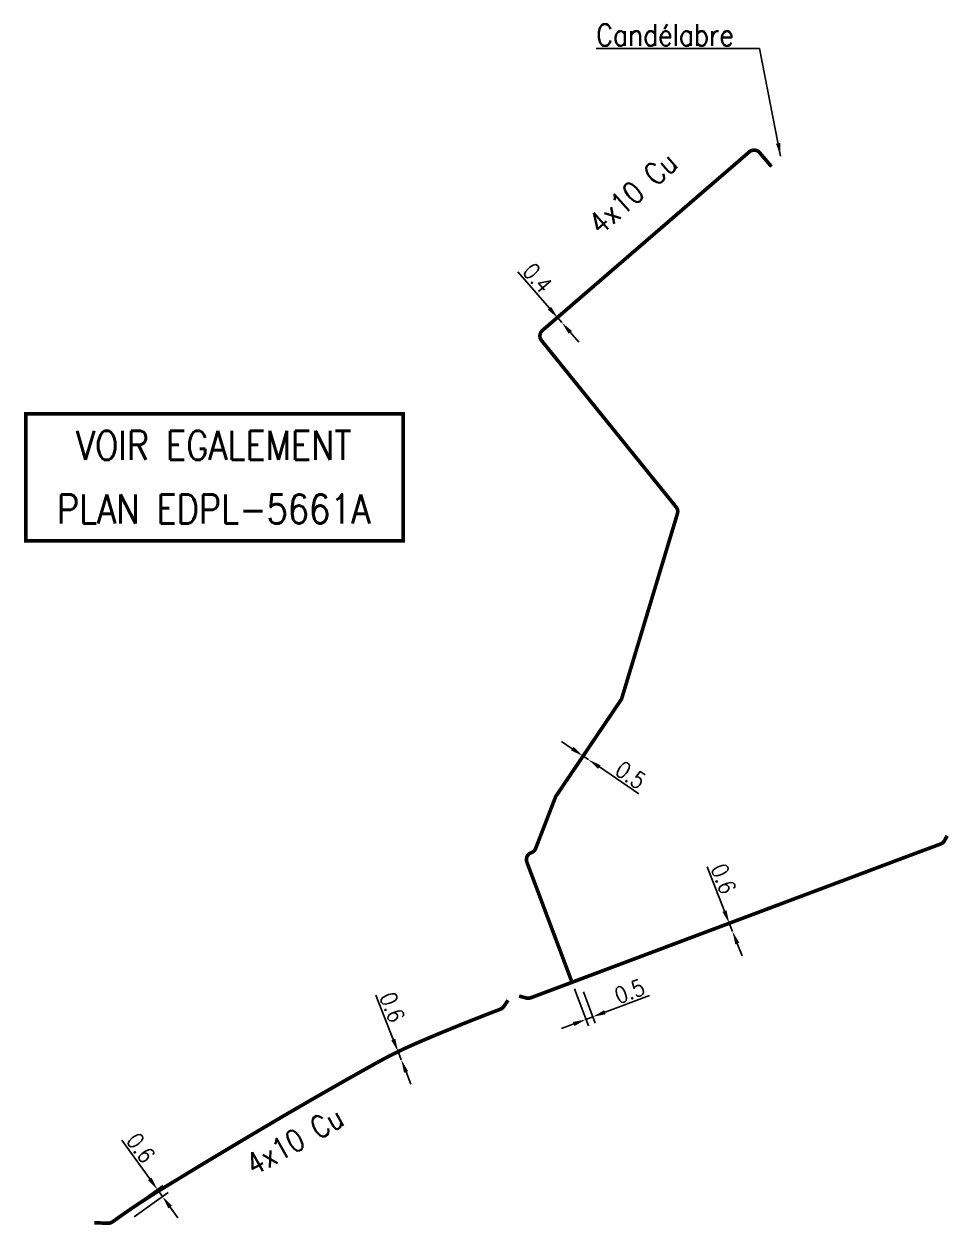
# Model space of a CAD drawing. Header units: millimetres. Extents: x 257036 to 257983, y 144000 to 144707.
# Drawn here: x 257442.1 to 257505.7, y 144000 to 144082.6 of the extents above; entities that cross this region are included whole.
import ezdxf
from ezdxf.enums import TextEntityAlignment as Align

# ---------------------------------------------------------------- set-up
doc = ezdxf.new("R2010")
doc.units = ezdxf.units.MM
doc.header["$PDMODE"] = 34
doc.linetypes.add('E_ST_Cu', pattern=[2000, 1000, 1000])
doc.layers.get('DEFPOINTS').update_dxf_attribs({"linetype": 'CONTINUOUS'})
doc.layers.add('E_110', color=1, linetype='CONTINUOUS')
doc.layers.add('E_900', color=7, linetype='CONTINUOUS')
doc.styles.get("Standard").update_dxf_attribs({"font": 'romans.shx', "width": 0.85})
doc.dimstyles.get("Standard").update_dxf_attribs({"dimtxt": 1.5, "dimasz": 1.2, "dimexe": 0.625, "dimexo": 0.625, "dimgap": 0.25, "dimtad": 1, "dimdec": 1, "dimzin": 0, "dimdsep": 46, "dimtxsty": 'Standard', "dimcen": -0.5, "dimadec": 0, "dimazin": 0, "dimtfac": 1, "dimtdec": 1, "dimtmove": 0, "dimatfit": 3, "dimfxl": 1, "dimtolj": 1, "dimtzin": 0, "dimarcsym": 0})

# ---------------------------------------------------------------- blocks, each defined once
blk = doc.blocks.new('*D1')
at = {"layer": 'DEFPOINTS', "color": 0, "linetype": 'Continuous'}
for p in [(257479.819, 144016.724), (257480.438, 144016.496), (257481.245, 144014.348)]:
    blk.add_point(p, dxfattribs=at)
at = {"layer": 'E_110', "color": 0, "linetype": 'Continuous', "lineweight": -2}
for p, q in [((257479.983, 144016.285), (257480.942, 144013.733)), ((257480.603, 144016.057), (257481.41, 144013.909)), ((257482.088, 144014.664), (257485.157, 144015.818)), ((257480.777, 144014.172), (257481.245, 144014.348)), ((257479.935, 144013.856), (257479.092, 144013.539))]:
    blk.add_line(p, q, dxfattribs=at)
at = {"layer": 'E_110', "color": 0, "linetype": 'Continuous'}
for points in [[(257482.035, 144014.805), (257482.141, 144014.524), (257481.245, 144014.348)], [(257479.882, 144013.996), (257479.988, 144013.715), (257480.777, 144014.172)]]:
    blk.add_solid(points, dxfattribs=at)
at = {"layer": 'E_110', "color": 0, "linetype": 'Continuous', "insert": (257483.78, 144016.101), "char_height": 1.125, "attachment_point": 5, "rotation": 20.59058}
blk.add_mtext('\\A1;0.5', dxfattribs=at)
blk = doc.blocks.new('*D2')
at = {"layer": 'DEFPOINTS', "color": 0, "linetype": 'Continuous'}
for p in [(257451.651, 144001.984), (257448.976, 144000.79), (257449.328, 144000.304)]:
    blk.add_point(p, dxfattribs=at)
at = {"layer": 'E_110', "color": 0, "linetype": 'Continuous', "lineweight": -2}
for p, q in [((257450.772, 144003.2), (257448.851, 144005.856)), ((257449.356, 144001.065), (257451.679, 144002.745)), ((257451.651, 144001.984), (257451.299, 144002.47)), ((257449.707, 144000.579), (257452.031, 144002.259)), ((257452.178, 144001.255), (257452.705, 144000.525))]:
    blk.add_line(p, q, dxfattribs=at)
at = {"layer": 'E_110', "color": 0, "linetype": 'Continuous'}
for points in [[(257450.893, 144003.287), (257450.65, 144003.112), (257451.299, 144002.47)], [(257452.3, 144001.343), (257452.057, 144001.167), (257451.651, 144001.984)]]:
    blk.add_solid(points, dxfattribs=at)
at = {"layer": 'E_110', "color": 0, "linetype": 'Continuous', "insert": (257450.155, 144005.332), "char_height": 1.125, "attachment_point": 5, "rotation": 305.86949}
blk.add_mtext('\\A1;0.6', dxfattribs=at)
blk = doc.blocks.new('*D3')
at = {"layer": 'DEFPOINTS', "color": 0, "linetype": 'Continuous'}
for p in [(257467.854, 144011.953), (257468.074, 144011.394), (257468.074, 144011.394)]:
    blk.add_point(p, dxfattribs=at)
at = {"layer": 'E_110', "color": 0, "linetype": 'Continuous', "lineweight": -2}
for p, q in [((257467.524, 144012.79), (257466.321, 144015.84)), ((257468.074, 144011.394), (257467.854, 144011.953)), ((257468.404, 144010.557), (257468.734, 144009.72))]:
    blk.add_line(p, q, dxfattribs=at)
at = {"layer": 'E_110', "color": 0, "linetype": 'Continuous'}
for points in [[(257467.663, 144012.845), (257467.384, 144012.735), (257467.854, 144011.953)], [(257468.543, 144010.612), (257468.264, 144010.502), (257468.074, 144011.394)]]:
    blk.add_solid(points, dxfattribs=at)
at = {"layer": 'E_110', "color": 0, "linetype": 'Continuous', "insert": (257467.455, 144015.009), "char_height": 1.125, "attachment_point": 5, "rotation": 291.51512}
blk.add_mtext('\\A1;0.6', dxfattribs=at)
blk = doc.blocks.new('*D5')
at = {"layer": 'DEFPOINTS', "color": 0, "linetype": 'Continuous'}
for p in [(257480.581, 144032.29), (257480.954, 144032.038), (257480.954, 144032.038)]:
    blk.add_point(p, dxfattribs=at)
at = {"layer": 'E_110', "color": 0, "linetype": 'Continuous', "lineweight": -2}
for p, q in [((257479.836, 144032.793), (257479.09, 144033.297)), ((257480.581, 144032.29), (257480.954, 144032.038)), ((257481.7, 144031.534), (257484.416, 144029.698))]:
    blk.add_line(p, q, dxfattribs=at)
at = {"layer": 'E_110', "color": 0, "linetype": 'Continuous'}
for points in [[(257479.92, 144032.918), (257479.752, 144032.669), (257480.581, 144032.29)], [(257481.784, 144031.658), (257481.616, 144031.409), (257480.954, 144032.038)]]:
    blk.add_solid(points, dxfattribs=at)
at = {"layer": 'E_110', "color": 0, "linetype": 'Continuous', "insert": (257483.851, 144030.985), "char_height": 1.125, "attachment_point": 5, "rotation": 325.9503}
blk.add_mtext('\\A1;0.5', dxfattribs=at)
blk = doc.blocks.new('*D6')
at = {"layer": 'DEFPOINTS', "color": 0, "linetype": 'Continuous'}
for p in [(257490.637, 144020.785), (257490.857, 144020.227), (257490.857, 144020.227)]:
    blk.add_point(p, dxfattribs=at)
at = {"layer": 'E_110', "color": 0, "linetype": 'Continuous', "lineweight": -2}
for p, q in [((257490.307, 144021.623), (257489.105, 144024.673)), ((257490.201, 144020.613), (257490.201, 144020.613)), ((257490.857, 144020.227), (257490.637, 144020.785)), ((257490.421, 144020.055), (257490.421, 144020.055)), ((257491.187, 144019.39), (257491.517, 144018.552))]:
    blk.add_line(p, q, dxfattribs=at)
at = {"layer": 'E_110', "color": 0, "linetype": 'Continuous'}
for points in [[(257490.447, 144021.678), (257490.167, 144021.567), (257490.637, 144020.785)], [(257491.327, 144019.445), (257491.048, 144019.335), (257490.857, 144020.227)]]:
    blk.add_solid(points, dxfattribs=at)
at = {"layer": 'E_110', "color": 0, "linetype": 'Continuous', "insert": (257490.239, 144023.841), "char_height": 1.125, "attachment_point": 5, "rotation": 291.51512}
blk.add_mtext('\\A1;0.6', dxfattribs=at)
blk = doc.blocks.new('*D44')
at = {"layer": 'DEFPOINTS', "color": 0, "linetype": 'Continuous'}
for p in [(257478.855, 144062.41), (257479.117, 144062.108), (257479.117, 144062.108)]:
    blk.add_point(p, dxfattribs=at)
at = {"layer": 'E_110', "color": 0, "linetype": 'Continuous', "lineweight": -2}
for p, q in [((257478.265, 144063.089), (257476.085, 144065.599)), ((257479.117, 144062.108), (257478.855, 144062.41)), ((257479.707, 144061.428), (257480.297, 144060.749))]:
    blk.add_line(p, q, dxfattribs=at)
at = {"layer": 'E_110', "color": 0, "linetype": 'Continuous'}
for points in [[(257478.378, 144063.188), (257478.151, 144062.991), (257478.855, 144062.41)], [(257479.821, 144061.527), (257479.594, 144061.33), (257479.117, 144062.108)]]:
    blk.add_solid(points, dxfattribs=at)
at = {"layer": 'E_110', "color": 0, "linetype": 'Continuous', "insert": (257477.446, 144065.176), "char_height": 1.125, "attachment_point": 5, "rotation": 310.9763}
blk.add_mtext('\\A1;0.4', dxfattribs=at)

msp = doc.modelspace()

# ---------------------------------------------------------------- linework, layer by layer
at = {"layer": 'E_110', "linetype": 'E_ST_Cu', "const_width": 0.25, "flags": 128}
for points in [[(257479.819, 144016.724), (257476.713, 144024.989, -0.39221), (257476.971, 144025.619), (257477.064, 144025.662, 0.194339), (257477.32, 144025.936), (257478.671, 144029.44, -0.056647), (257478.723, 144029.54), (257483.182, 144036.139, 0.075541), (257483.247, 144036.274), (257486.38, 144046.673), (257487.069, 144048.959, 0.248023), (257486.979, 144049.418), (257477.721, 144060.872, -0.404815), (257477.783, 144061.565), (257492.016, 144073.847, -0.413278), (257492.72, 144073.797), (257493.538, 144072.836)], [(257476.183, 144015.774), (257476.685, 144015.644, 0.153997), (257476.985, 144015.66), (257503.701, 144025.69), (257505.171, 144026.234, 0.177391), (257505.433, 144026.457), (257505.625, 144026.797)], [(257446.953, 144000.177), (257447.91, 144000.154, 0.16211), (257448.212, 144000.247), (257448.976, 144000.79, -0.014666), (257451.586, 144002.499, -0.004807), (257459.677, 144007.354, -0.005861), (257466.399, 144011.196, -0.024336), (257469.193, 144012.568, -0.008528), (257473.814, 144014.458, -0.001275), (257473.816, 144014.459), (257474.887, 144014.87, 0.1522), (257475.121, 144015.054), (257475.417, 144015.486)]]:
    msp.add_lwpolyline(points, format="xyb", dxfattribs=at)
at = {"layer": 'E_900', "const_width": 0.25}
msp.add_lwpolyline([(257442.248, 144055.827), (257468.202, 144055.827), (257468.202, 144047.086), (257442.248, 144047.086)], close=True, dxfattribs=at)

# ---------------------------------------------------------------- texts
at = {"layer": 'E_110', "width": 0.85}
for rotation, p in [(41.50592, (257481.775, 144068.054)), (29.50435, (257457.943, 144003.372))]:
    msp.add_text('4x10 Cu', height=1.5, rotation=rotation, dxfattribs=at).set_placement(p)
at = {"layer": 'E_110', "insert": (257481.49, 144081.143), "char_height": 1.5, "attachment_point": 7}
msp.add_mtext('\\A1;Candélabre', dxfattribs=at)
at = {"layer": 'E_900', "width": 0.85}
for s, p in [('VOIR EGALEMENT', (257455.173, 144052.656)), ('PLAN EDPL-5661A', (257455.173, 144048.282))]:
    msp.add_text(s, height=2, dxfattribs=at).set_placement(p, align=Align.CENTER)

# ---------------------------------------------------------------- dimensions: what is measured, and where the dimension line sits
at = {"layer": 'E_110', "linetype": 'Continuous'}
for base, p1, p2, angle, picture, middle in [((257479.117, 144062.108), (257478.855, 144062.41), (257479.117, 144062.108), 130.9763, '*D44', (257476.88, 144064.684)), ((257480.954, 144032.038), (257480.581, 144032.29), (257480.954, 144032.038), 145.9503, '*D5', (257483.431, 144030.364)), ((257490.857, 144020.227), (257490.637, 144020.785), (257490.857, 144020.227), 111.51512, '*D6', (257489.541, 144023.566)), ((257481.245, 144014.348), (257479.819, 144016.724), (257480.438, 144016.496), 200.59058, '*D1', (257484.044, 144015.399)), ((257468.074, 144011.394), (257467.854, 144011.953), (257468.074, 144011.394), 111.51512, '*D3', (257466.757, 144014.734)), ((257451.651, 144001.984), (257448.976, 144000.79), (257449.328, 144000.304), 125.86949, '*D2', (257449.548, 144004.893))]:
    dim = msp.add_linear_dim(base=base, p1=p1, p2=p2, angle=angle, dimstyle='Standard', override={"dimscale": 0.75}, dxfattribs=at)
    dim.commit()
    dim.dimension.update_dxf_attribs({"geometry": picture, "text_midpoint": middle, "dimtype": 160})

# ---------------------------------------------------------------- leaders
at = {"layer": 'E_110', "annotation_type": 0, "has_hookline": 1, "hookline_direction": 1, "text_width": 10.139}
msp.add_leader([(257494.169, 144073.551), (257492.716, 144080.955), (257491.816, 144080.955)], dimstyle='Standard', override={"dimscale": 0.75}, dxfattribs=at)

doc.saveas('drawing.dxf')
